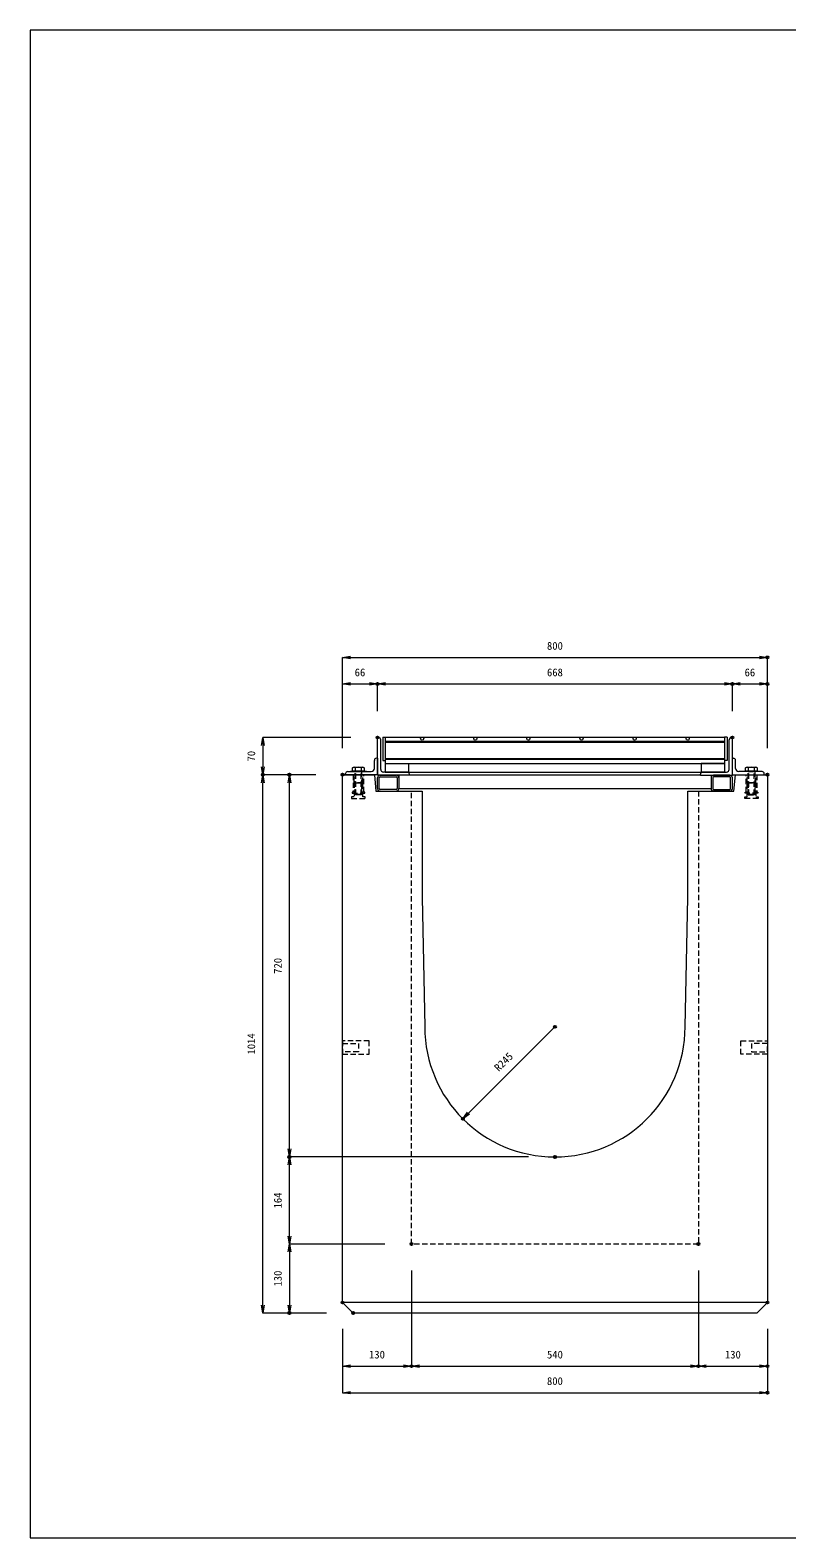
# Model space of a CAD drawing. Units: millimetres, scale not verified. Extents: x -4244 to -354, y 593 to 3433.
# Drawn here: x -4244 to -2819, y 593 to 3433 of the extents above; entities that cross this region are included whole.
import ezdxf
from ezdxf.enums import TextEntityAlignment as Align

# ---------------------------------------------------------------- set-up
doc = ezdxf.new("R2010")
doc.units = ezdxf.units.MM
doc.header["$LTSCALE"] = 20
doc.header["$PDMODE"] = 32
doc.header["$PDSIZE"] = 4
doc.linetypes.add('USER1', pattern=[0.75, 0.5, -0.25])
for name, color, linetype, lineweight in [('0-1_TITLE', 7, 'Continuous', 18), ('0-3_KIJUN', 7, 'Continuous', 18), ('0-5_SUNPO', 3, 'Continuous', 18), ('0-6_UKEWAKU', 4, 'Continuous', 18), ('0-7_GRE', 5, 'Continuous', 18), ('0-9__0-0_0', 7, 'Continuous', 18)]:
    doc.layers.add(name, color=color, linetype=linetype, lineweight=lineweight)
doc.layers.add('0-A__0-2_DEFPOINTS', color=7, linetype='Continuous')
doc.styles.add('ＭＳ ゴシック', font='')
doc.styles.get('ＭＳ ゴシック').set_extended_font_data('MS Gothic')

# ---------------------------------------------------------------- blocks, each defined once
blk = doc.blocks.new('W1-2_INST_C')
at = {"layer": '0-3_KIJUN', "linetype": 'USER1'}
for p, q in [((-8.23, -15), (-8.23, 0)), ((8.22, -15), (8.22, 0))]:
    blk.add_line(p, q, dxfattribs=at)
for points in [[(10, 0), (-10, 0), (-10, -33), (-12, -33), (-12, -35), (12, -35), (12, -33), (10, -33)], [(8.22, -15), (-8.23, -15), (-8.23, -41.5), (-12.75, -41.5), (-12.75, -45), (12.75, -45), (12.75, -41.5), (8.22, -41.5)], [(-6, -15), (6, -15), (6, -38), (-6, -38)]]:
    blk.add_lwpolyline(points, close=True, dxfattribs=at)
blk = doc.blocks.new('_OPEN')
at = {"layer": '0-9__0-0_0'}
blk.add_line((0, 0), (-1, 0), dxfattribs=at)
blk.add_lwpolyline([(-1, 0.167), (0, 0), (-1, -0.167)], dxfattribs=at)
blk = doc.blocks.new('_D8')
at = {"layer": '0-5_SUNPO'}
for p, q in [((587.95, 1743.88), (587.95, 1864.88)), ((602.95, 1864.88), (638.95, 1864.88)), ((653.95, 1813.88), (653.95, 1864.88))]:
    blk.add_line(p, q, dxfattribs=at)
at = {"layer": '0-A__0-2_DEFPOINTS'}
for p in [(653.95, 1864.88), (653.95, 1763.88), (587.95, 1693.88)]:
    blk.add_point(p, dxfattribs=at)
at = {"layer": '0-5_SUNPO', "xscale": 15, "yscale": 15, "rotation": 180}
blk.add_blockref('_OPEN', (587.95, 1864.88), dxfattribs=at)
at = {"layer": '0-5_SUNPO', "xscale": 15, "yscale": 15}
blk.add_blockref('_OPEN', (653.95, 1864.88), dxfattribs=at)
at = {"layer": '0-5_SUNPO', "color": 7, "style": 'ＭＳ ゴシック'}
blk.add_text('66', height=14.66, dxfattribs=at).set_placement((610.95, 1874.88), align=Align.BOTTOM_LEFT)
blk = doc.blocks.new('_D9')
at = {"layer": '0-5_SUNPO'}
for p, q in [((653.95, 1813.88), (653.95, 1864.88)), ((668.95, 1864.88), (1306.95, 1864.88)), ((1321.95, 1813.88), (1321.95, 1864.88))]:
    blk.add_line(p, q, dxfattribs=at)
at = {"layer": '0-A__0-2_DEFPOINTS'}
for p in [(1321.95, 1864.88), (653.95, 1763.88), (1321.95, 1763.88)]:
    blk.add_point(p, dxfattribs=at)
at = {"layer": '0-5_SUNPO', "xscale": 15, "yscale": 15, "rotation": 180}
blk.add_blockref('_OPEN', (653.95, 1864.88), dxfattribs=at)
at = {"layer": '0-5_SUNPO', "xscale": 15, "yscale": 15}
blk.add_blockref('_OPEN', (1321.95, 1864.88), dxfattribs=at)
at = {"layer": '0-5_SUNPO', "color": 7, "style": 'ＭＳ ゴシック'}
blk.add_text('668', height=14.66, dxfattribs=at).set_placement((972.95, 1874.88), align=Align.BOTTOM_LEFT)
blk = doc.blocks.new('_D10')
at = {"layer": '0-5_SUNPO'}
for p, q in [((1321.95, 1813.88), (1321.95, 1864.88)), ((1336.95, 1864.88), (1372.95, 1864.88)), ((1387.95, 1743.88), (1387.95, 1864.88))]:
    blk.add_line(p, q, dxfattribs=at)
at = {"layer": '0-A__0-2_DEFPOINTS'}
for p in [(1387.95, 1864.88), (1321.95, 1763.88), (1387.95, 1693.88)]:
    blk.add_point(p, dxfattribs=at)
at = {"layer": '0-5_SUNPO', "xscale": 15, "yscale": 15, "rotation": 180}
blk.add_blockref('_OPEN', (1321.95, 1864.88), dxfattribs=at)
at = {"layer": '0-5_SUNPO', "xscale": 15, "yscale": 15}
blk.add_blockref('_OPEN', (1387.95, 1864.88), dxfattribs=at)
at = {"layer": '0-5_SUNPO', "color": 7, "style": 'ＭＳ ゴシック'}
blk.add_text('66', height=14.66, dxfattribs=at).set_placement((1344.95, 1874.88), align=Align.BOTTOM_LEFT)
blk = doc.blocks.new('_D11')
at = {"layer": '0-5_SUNPO'}
for p, q in [((587.95, 1743.88), (587.95, 1914.88)), ((602.95, 1914.88), (1372.95, 1914.88)), ((1387.95, 1743.88), (1387.95, 1914.88))]:
    blk.add_line(p, q, dxfattribs=at)
at = {"layer": '0-A__0-2_DEFPOINTS'}
for p in [(1387.95, 1914.88), (587.95, 1693.88), (1387.95, 1693.88)]:
    blk.add_point(p, dxfattribs=at)
at = {"layer": '0-5_SUNPO', "xscale": 15, "yscale": 15, "rotation": 180}
blk.add_blockref('_OPEN', (587.95, 1914.88), dxfattribs=at)
at = {"layer": '0-5_SUNPO', "xscale": 15, "yscale": 15}
blk.add_blockref('_OPEN', (1387.95, 1914.88), dxfattribs=at)
at = {"layer": '0-5_SUNPO', "color": 7, "style": 'ＭＳ ゴシック'}
blk.add_text('800', height=14.66, dxfattribs=at).set_placement((972.95, 1924.88), align=Align.BOTTOM_LEFT)
blk = doc.blocks.new('_D18')
at = {"layer": '0-5_SUNPO'}
for p, q in [((603.95, 1763.88), (437.95, 1763.88)), ((437.95, 1748.88), (437.95, 1708.88)), ((537.95, 1693.88), (437.95, 1693.88))]:
    blk.add_line(p, q, dxfattribs=at)
at = {"layer": '0-A__0-2_DEFPOINTS'}
for p in [(653.95, 1763.88), (437.95, 1693.88), (587.95, 1693.88)]:
    blk.add_point(p, dxfattribs=at)
at = {"layer": '0-5_SUNPO', "xscale": 15, "yscale": 15}
for p, rotation in [((437.95, 1763.88), 90), ((437.95, 1693.88), 270)]:
    blk.add_blockref('_OPEN', p, dxfattribs=dict(at, rotation=rotation))
at = {"layer": '0-5_SUNPO', "color": 7, "style": 'ＭＳ ゴシック'}
blk.add_text('70', height=14.66, rotation=90, dxfattribs=at).set_placement((427.95, 1718.88), align=Align.BOTTOM_LEFT)
blk = doc.blocks.new('A$C7D4F0D3A')
at = {"layer": '0-3_KIJUN', "color": 3}
for p, q in [((-15, 45), (15, 45)), ((-15, 44), (-15, 45)), ((15, 44), (-15, 44)), ((10.95, 45), (-10.95, 45)), ((-9.22, 52), (9.22, 52)), ((-5.47, 45), (-5.47, 51)), ((5.5, 45), (5.5, 51)), ((15, 45), (15, 44))]:
    blk.add_line(p, q, dxfattribs=at)
at = {"layer": '0-3_KIJUN', "color": 3, "linetype": 'USER1'}
for p, q in [((-6, 44), (6, 44)), ((-6, 1), (-6, 44)), ((-5, 0), (-5, 44)), ((5, 0), (5, 44)), ((6, 44), (6, 1)), ((-5, 0), (-6, 1)), ((6, 1), (-6, 1)), ((5, 0), (-5, 0)), ((6, 1), (5, 0))]:
    blk.add_line(p, q, dxfattribs=at)
at = {"layer": '0-3_KIJUN', "color": 3}
for points in [[(-10.95, 45), (-10.95, 51), (-9.22, 52)], [(9.22, 52), (10.95, 51), (10.95, 45)]]:
    blk.add_lwpolyline(points, dxfattribs=at)
for centre, radius, start, end in [((-8.21, 47.74), 4.26, 49.93201, 130.06799), ((0.02, 36.46), 15.54, 69.33427, 110.66573), ((8.23, 47.79), 4.21, 49.666, 130.334)]:
    blk.add_arc(centre, radius, start, end, dxfattribs=at)
blk = doc.blocks.new('_D58')
at = {"layer": '0-5_SUNPO'}
for p, q in [((667.95, 809.88), (487.95, 809.88)), ((487.95, 794.88), (487.95, 694.88)), ((557.95, 679.88), (487.95, 679.88))]:
    blk.add_line(p, q, dxfattribs=at)
at = {"layer": '0-A__0-2_DEFPOINTS'}
for p in [(717.95, 809.88), (487.95, 679.88), (607.95, 679.88)]:
    blk.add_point(p, dxfattribs=at)
at = {"layer": '0-5_SUNPO', "xscale": 15, "yscale": 15}
for p, rotation in [((487.95, 809.88), 90), ((487.95, 679.88), 270)]:
    blk.add_blockref('_OPEN', p, dxfattribs=dict(at, rotation=rotation))
at = {"layer": '0-5_SUNPO', "color": 7, "style": 'ＭＳ ゴシック'}
blk.add_text('130', height=14.66, rotation=90, dxfattribs=at).set_placement((477.95, 729.88), align=Align.BOTTOM_LEFT)
blk = doc.blocks.new('_D59')
at = {"layer": '0-5_SUNPO'}
for p, q in [((717.95, 759.88), (717.95, 579.88)), ((587.95, 649.88), (587.95, 579.88)), ((602.95, 579.88), (702.95, 579.88))]:
    blk.add_line(p, q, dxfattribs=at)
at = {"layer": '0-A__0-2_DEFPOINTS'}
for p in [(717.95, 809.88), (587.95, 699.88), (717.95, 579.88)]:
    blk.add_point(p, dxfattribs=at)
at = {"layer": '0-5_SUNPO', "xscale": 15, "yscale": 15, "rotation": 180}
blk.add_blockref('_OPEN', (587.95, 579.88), dxfattribs=at)
at = {"layer": '0-5_SUNPO', "xscale": 15, "yscale": 15}
blk.add_blockref('_OPEN', (717.95, 579.88), dxfattribs=at)
at = {"layer": '0-5_SUNPO', "color": 7, "style": 'ＭＳ ゴシック'}
blk.add_text('130', height=14.66, dxfattribs=at).set_placement((637.95, 589.88), align=Align.BOTTOM_LEFT)
blk = doc.blocks.new('_D60')
at = {"layer": '0-5_SUNPO'}
for p, q in [((717.95, 759.88), (717.95, 579.88)), ((1257.95, 759.88), (1257.95, 579.88)), ((732.95, 579.88), (1242.95, 579.88))]:
    blk.add_line(p, q, dxfattribs=at)
at = {"layer": '0-A__0-2_DEFPOINTS'}
for p in [(717.95, 809.88), (1257.95, 809.88), (1257.95, 579.88)]:
    blk.add_point(p, dxfattribs=at)
at = {"layer": '0-5_SUNPO', "xscale": 15, "yscale": 15, "rotation": 180}
blk.add_blockref('_OPEN', (717.95, 579.88), dxfattribs=at)
at = {"layer": '0-5_SUNPO', "xscale": 15, "yscale": 15}
blk.add_blockref('_OPEN', (1257.95, 579.88), dxfattribs=at)
at = {"layer": '0-5_SUNPO', "color": 7, "style": 'ＭＳ ゴシック'}
blk.add_text('540', height=14.66, dxfattribs=at).set_placement((972.95, 589.88), align=Align.BOTTOM_LEFT)
blk = doc.blocks.new('_D61')
at = {"layer": '0-5_SUNPO'}
for p, q in [((1257.95, 759.88), (1257.95, 579.88)), ((1387.95, 649.88), (1387.95, 579.88)), ((1272.95, 579.88), (1372.95, 579.88))]:
    blk.add_line(p, q, dxfattribs=at)
at = {"layer": '0-A__0-2_DEFPOINTS'}
for p in [(1257.95, 809.88), (1387.95, 699.88), (1387.95, 579.88)]:
    blk.add_point(p, dxfattribs=at)
at = {"layer": '0-5_SUNPO', "xscale": 15, "yscale": 15, "rotation": 180}
blk.add_blockref('_OPEN', (1257.95, 579.88), dxfattribs=at)
at = {"layer": '0-5_SUNPO', "xscale": 15, "yscale": 15}
blk.add_blockref('_OPEN', (1387.95, 579.88), dxfattribs=at)
at = {"layer": '0-5_SUNPO', "color": 7, "style": 'ＭＳ ゴシック'}
blk.add_text('130', height=14.66, dxfattribs=at).set_placement((1307.95, 589.88), align=Align.BOTTOM_LEFT)
blk = doc.blocks.new('_D62')
at = {"layer": '0-5_SUNPO'}
for p, q in [((587.95, 649.88), (587.95, 529.88)), ((1387.95, 649.88), (1387.95, 529.88)), ((602.95, 529.88), (1372.95, 529.88))]:
    blk.add_line(p, q, dxfattribs=at)
at = {"layer": '0-A__0-2_DEFPOINTS'}
for p in [(587.95, 699.88), (1387.95, 699.88), (1387.95, 529.88)]:
    blk.add_point(p, dxfattribs=at)
at = {"layer": '0-5_SUNPO', "xscale": 15, "yscale": 15, "rotation": 180}
blk.add_blockref('_OPEN', (587.95, 529.88), dxfattribs=at)
at = {"layer": '0-5_SUNPO', "xscale": 15, "yscale": 15}
blk.add_blockref('_OPEN', (1387.95, 529.88), dxfattribs=at)
at = {"layer": '0-5_SUNPO', "color": 7, "style": 'ＭＳ ゴシック'}
blk.add_text('800', height=14.66, dxfattribs=at).set_placement((972.95, 539.88), align=Align.BOTTOM_LEFT)
blk = doc.blocks.new('_D67')
at = {"layer": '0-5_SUNPO'}
for p, q in [((937.95, 973.88), (487.95, 973.88)), ((487.95, 824.88), (487.95, 958.88)), ((667.95, 809.88), (487.95, 809.88))]:
    blk.add_line(p, q, dxfattribs=at)
at = {"layer": '0-A__0-2_DEFPOINTS'}
for p in [(487.95, 973.88), (987.95, 973.88), (717.95, 809.88)]:
    blk.add_point(p, dxfattribs=at)
at = {"layer": '0-5_SUNPO', "xscale": 15, "yscale": 15}
for p, rotation in [((487.95, 973.88), 90), ((487.95, 809.88), 270)]:
    blk.add_blockref('_OPEN', p, dxfattribs=dict(at, rotation=rotation))
at = {"layer": '0-5_SUNPO', "color": 7, "style": 'ＭＳ ゴシック'}
blk.add_text('164', height=14.66, rotation=90, dxfattribs=at).set_placement((477.95, 876.88), align=Align.BOTTOM_LEFT)
blk = doc.blocks.new('_D68')
at = {"layer": '0-5_SUNPO'}
for p, q in [((537.95, 1693.88), (487.95, 1693.88)), ((487.95, 988.88), (487.95, 1678.88)), ((937.95, 973.88), (487.95, 973.88))]:
    blk.add_line(p, q, dxfattribs=at)
at = {"layer": '0-A__0-2_DEFPOINTS'}
for p in [(487.95, 1693.88), (587.95, 1693.88), (987.95, 973.88)]:
    blk.add_point(p, dxfattribs=at)
at = {"layer": '0-5_SUNPO', "xscale": 15, "yscale": 15}
for p, rotation in [((487.95, 1693.88), 90), ((487.95, 973.88), 270)]:
    blk.add_blockref('_OPEN', p, dxfattribs=dict(at, rotation=rotation))
at = {"layer": '0-5_SUNPO', "color": 7, "style": 'ＭＳ ゴシック'}
blk.add_text('720', height=14.66, rotation=90, dxfattribs=at).set_placement((477.95, 1318.88), align=Align.BOTTOM_LEFT)
blk = doc.blocks.new('_D69')
at = {"layer": '0-5_SUNPO'}
blk.add_line((987.95, 1218.88), (825.32, 1056.25), dxfattribs=at)
at = {"layer": '0-A__0-2_DEFPOINTS'}
for p in [(987.95, 1218.88), (814.71, 1045.64)]:
    blk.add_point(p, dxfattribs=at)
at = {"layer": '0-5_SUNPO', "xscale": 15, "yscale": 15, "rotation": 225}
blk.add_blockref('_OPEN', (814.71, 1045.64), dxfattribs=at)
at = {"layer": '0-5_SUNPO', "color": 7, "style": 'ＭＳ ゴシック'}
blk.add_text('R245', height=14.66, rotation=45, dxfattribs=at).set_placement((885.42, 1130.5), align=Align.BOTTOM_LEFT)
blk = doc.blocks.new('_D70')
at = {"layer": '0-5_SUNPO'}
for p, q in [((537.95, 1693.88), (437.95, 1693.88)), ((437.95, 694.88), (437.95, 1678.88)), ((557.95, 679.88), (437.95, 679.88))]:
    blk.add_line(p, q, dxfattribs=at)
at = {"layer": '0-A__0-2_DEFPOINTS'}
for p in [(437.95, 1693.88), (587.95, 1693.88), (607.95, 679.88)]:
    blk.add_point(p, dxfattribs=at)
at = {"layer": '0-5_SUNPO', "xscale": 15, "yscale": 15}
for p, rotation in [((437.95, 1693.88), 90), ((437.95, 679.88), 270)]:
    blk.add_blockref('_OPEN', p, dxfattribs=dict(at, rotation=rotation))
at = {"layer": '0-5_SUNPO', "color": 7, "style": 'ＭＳ ゴシック'}
blk.add_text('1014', height=14.66, rotation=90, dxfattribs=at).set_placement((427.95, 1166.88), align=Align.BOTTOM_LEFT)
blk = doc.blocks.new('M16_insert_dan')
at = {"layer": '0-3_KIJUN', "color": 3, "linetype": 'USER1'}
for points in [[(0, -12.5), (-50, -12.5), (-50, 12.5), (0, 12.5)], [(0, 8), (-30, 8), (-30, -8), (0, -8)]]:
    blk.add_lwpolyline(points, close=True, dxfattribs=at)
blk = doc.blocks.new('A$C60AA3BFD')
at = {"layer": '0-7_GRE'}
for p, q in [((0, 0), (0, -44)), ((0, 0), (4.5, 0)), ((4.5, 0), (4.5, -44)), ((4.5, 0), (4.5, -50)), ((4.5, 0), (643.5, 0)), ((643.5, 0), (643.5, -44)), ((648, 0), (643.5, 0)), ((643.5, 0), (643.5, -50)), ((648, 0), (648, -44)), ((4.5, -8), (643.5, -8)), ((4.5, -9.5), (643.5, -9.5)), ((0, -44), (4.5, -44)), ((4.5, -40.5), (643.5, -40.5)), ((4.5, -42), (643.5, -42)), ((4.5, -50), (4.5, -66)), ((4.5, -50), (48.5, -50)), ((4.5, -50), (643.5, -50)), ((48.5, -50), (48.5, -66)), ((599.5, -50), (599.5, -66)), ((643.5, -50), (599.5, -50)), ((648, -44), (643.5, -44)), ((643.5, -50), (643.5, -66)), ((4.5, -66), (48.5, -66)), ((643.5, -66), (599.5, -66))]:
    blk.add_line(p, q, dxfattribs=at)
for centre in [(74, -3), (174, -3), (274, -3), (374, -3), (474, -3), (574, -3)]:
    blk.add_circle(centre, 3, dxfattribs=at)
blk = doc.blocks.new('A$C4D547ECF')
at = {"layer": '0-6_UKEWAKU'}
for p, q in [((62, 70), (60, 70)), ((66, 10), (66, 66)), ((722, 10), (722, 66)), ((726, 70), (728, 70)), ((728, -1), (728, 70)), ((60, 31), (58, 31)), ((60, 31), (60, 0)), ((728, 31), (730, 31)), ((4, 6), (48, 6)), ((54, 12), (54, 27)), ((116, 5), (71, 5)), ((116, 5), (672, 5)), ((120, -1), (120, 1)), ((668, -1), (668, 1)), ((672, 5), (717, 5)), ((728, 0), (788, 0)), ((734, 12), (734, 27)), ((784, 6), (740, 6)), ((788, 0), (788, 2)), ((60, -26.2), (60, -5.8)), ((63.2, -26.2), (63.2, -5.8)), ((64.8, -1), (95.2, -1)), ((64.8, -4.2), (95.2, -4.2)), ((95.2, -27.8), (64.8, -27.8)), ((96.8, -5.8), (96.8, -26.2)), ((100, -1), (100, -26)), ((100, -5.8), (100, -26.2)), ((100, -26), (688, -26)), ((668, -1), (120, -1)), ((668, -1), (728, -1)), ((688, -1), (688, -26)), ((688, -5.8), (688, -26.2)), ((691.2, -5.8), (691.2, -26.2)), ((723.2, -1), (692.8, -1)), ((723.2, -4.2), (692.8, -4.2)), ((692.8, -27.8), (723.2, -27.8)), ((724.8, -26.2), (724.8, -5.8)), ((728, -26.2), (728, -5.8)), ((64.8, -31), (95.2, -31)), ((723.2, -31), (692.8, -31))]:
    blk.add_line(p, q, dxfattribs=at)
for points in [[(120, -1), (60, -1), (60, 70)], [(60, 0), (0, 0), (0, 2)]]:
    blk.add_lwpolyline(points, dxfattribs=at)
for centre, radius, start, end in [((62, 66), 4, 0, 90), ((726, 66), 4, 90, 180), ((58, 27), 4, 90, 180), ((730, 27), 4, 0, 90), ((4, 2), 4, 90, 180), ((48, 12), 6, 270, 0), ((71, 10), 5, 180, 270), ((116, 1), 4, 0, 90), ((672, 1), 4, 90, 180), ((717, 10), 5, 270, 0), ((740, 12), 6, 180, 270), ((784, 2), 4, 0, 90), ((64.8, -5.8), 4.8, 90, 180), ((64.8, -26.2), 4.8, 180, 270), ((64.8, -5.8), 1.6, 90, 180), ((64.8, -26.2), 1.6, 180, 270), ((95.2, -5.8), 4.8, 0, 90), ((95.2, -5.8), 1.6, 0, 90), ((95.2, -26.2), 1.6, 270, 0), ((95.2, -26.2), 4.8, 270, 0), ((692.8, -5.8), 4.8, 90, 180), ((692.8, -26.2), 4.8, 180, 270), ((692.8, -5.8), 1.6, 90, 180), ((692.8, -26.2), 1.6, 180, 270), ((723.2, -5.8), 4.8, 0, 90), ((723.2, -5.8), 1.6, 0, 90), ((723.2, -26.2), 4.8, 270, 0), ((723.2, -26.2), 1.6, 270, 0)]:
    blk.add_arc(centre, radius, start, end, dxfattribs=at)

msp = doc.modelspace()

# ---------------------------------------------------------------- linework, layer by layer
at = {"layer": '0-1_TITLE', "color": 2}
msp.add_lwpolyline([(-4243.98, 592.72), (-353.98, 592.72), (-353.98, 3432.72), (-4243.98, 3432.72)], close=True, dxfattribs=at)
at = {"layer": '0-3_KIJUN'}
msp.add_line((-2856.02, 1036.19), (-3656.02, 1036.19), dxfattribs=at)
for points in [[(-3006.02, 1999.19), (-2919.02, 1999.19), (-2916.02, 2030.19), (-2856.02, 2030.19), (-2856.02, 1036.19), (-2876.02, 1016.19), (-3636.02, 1016.19), (-3656.02, 1036.19), (-3656.02, 2030.19), (-3596.02, 2030.19), (-3593.02, 1999.19), (-3506.02, 1999.19), (-3506.02, 1799.19), (-3501.02, 1555.19)], [(-3011.02, 1555.19), (-3006.02, 1799.19), (-3006.02, 1999.19)]]:
    msp.add_lwpolyline(points, dxfattribs=at)
at = {"layer": '0-3_KIJUN', "linetype": 'USER1'}
msp.add_lwpolyline([(-2986.02, 1999.19), (-2986.02, 1146.19), (-3526.02, 1146.19), (-3526.02, 1999.19)], dxfattribs=at)
at = {"layer": '0-3_KIJUN'}
msp.add_arc((-3256.02, 1555.19), 245, 180, 0, dxfattribs=at)

# ---------------------------------------------------------------- block references
for name, p in [('A$C7D4F0D3A', (-3626.02, 1992.19)), ('W1-2_INST_C', (-3626.02, 2030.19)), ('W1-2_INST_C', (-3626.02, 2030.19)), ('A$C7D4F0D3A', (-2886.02, 1992.19)), ('M16_insert_dan', (-2856.02, 1516.19))]:
    msp.add_blockref(name, p, dxfattribs=at)
at = {"layer": '0-3_KIJUN', "xscale": -1}
for name, p in [('W1-2_INST_C', (-2886.02, 2030.19)), ('W1-2_INST_C', (-2886.02, 2030.19)), ('M16_insert_dan', (-3656.02, 1516.19))]:
    msp.add_blockref(name, p, dxfattribs=at)
at = {"layer": '0-5_SUNPO'}
for name in ['_D11', '_D8', '_D9', '_D10', '_D18', '_D70', '_D68', '_D69', '_D67', '_D58', '_D59', '_D60', '_D61', '_D62']:
    msp.add_blockref(name, (-4243.98, 336.31), dxfattribs=at)
at = {"layer": '0-6_UKEWAKU'}
msp.add_blockref('A$C4D547ECF', (-3650.02, 2030.19), dxfattribs=at)
at = {"layer": '0-7_GRE'}
msp.add_blockref('A$C60AA3BFD', (-3580.02, 2101.19), dxfattribs=at)

doc.saveas('drawing.dxf')
